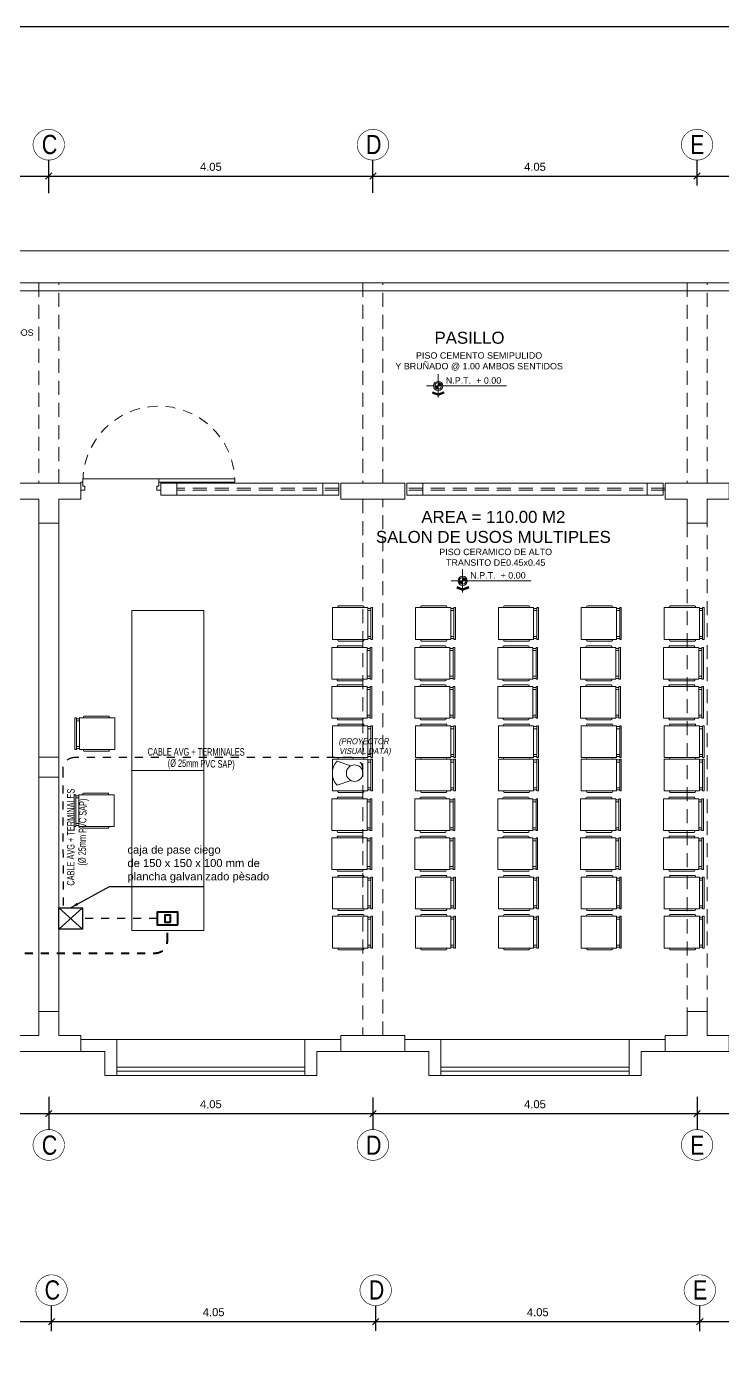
# Model space of a CAD drawing. Header units: millimetres. Extents: x 3354 to 3637, y 1117 to 1358.
# Drawn here: x 3441.7 to 3450.39, y 1264.26 to 1280.84 of the extents above; entities that cross this region are included whole.
import ezdxf

# ---------------------------------------------------------------- set-up
doc = ezdxf.new("R2010")
doc.units = ezdxf.units.MM
for name, pattern in [('ACAD_ISO04W100', [30, 24, -3, 0, -3]), ('ACAD_ISO15W100', [39, 12, -3, 12, -3, 0, -3, 0, -3, 0, -3]), ('DASHED2', [0.375, 0.25, -0.125]), ('DIVIDEX2', [63.5, 25.4, -12.7, 0, -12.7, 0, -12.7]), ('TRAZO_Y_PUNTO2', [0.5, 0.25, -0.125, 0, -0.125]), ('TRAZOS2', [0.225, 0.15, -0.075])]:
    doc.linetypes.add(name, pattern=pattern)
for name, color, linetype, lineweight in [('ACCESORIOS', 4, 'Continuous', 18), ('CASCO', 252, 'Continuous', 9), ('CONDUCTOR', 162, 'Continuous', 40), ('MURO', 7, 'Continuous', 20), ('RED RED TV CABLE', 241, 'ACAD_ISO15W100', 40), ('RED SEGURIDAD', 153, 'ACAD_ISO04W100', 40), ('TEXTO-CH', 2, 'Continuous', 18)]:
    doc.layers.add(name, color=color, linetype=linetype, lineweight=lineweight)
doc.layers.add('Efec-muebles', color=7, linetype='Continuous', lineweight=13, true_color=0x85826f)
doc.styles.add('1', font='arial.ttf')
doc.styles.add('BYE', font='ARIALN.TTF', dxfattribs={"oblique": 10, "height": 2})
doc.styles.add('MARIA', font='arial.ttf', dxfattribs={"height": 0.12})
doc.styles.add('ROMAN', font='arial.ttf', dxfattribs={"width": 1.2})
doc.styles.get("Standard").update_dxf_attribs({"font": 'arial.ttf'})
doc.styles.add('style1', font='arial.ttf')
doc.styles.add('style2', font='arial.ttf')
doc.dimstyles.new('DETEX50', dxfattribs={"dimtxt": 0.065, "dimasz": 0.05, "dimexe": 0.2, "dimexo": 0.2, "dimgap": 0.03, "dimtad": 1, "dimzin": 4, "dimdsep": 46, "dimtxsty": 'ROMAN', "dimblk1": 'DOT', "dimblk2": 'DOT', "dimsah": 1, "dimcen": 0, "dimse1": 1, "dimse2": 1, "dimclrd": 256, "dimclre": 256, "dimclrt": 256, "dimadec": 0, "dimazin": 0, "dimtfac": 1, "dimtmove": 1, "dimatfit": 3, "dimfxl": 1, "dimtvp": 1, "dimtolj": 1, "dimtzin": 0, "dimarcsym": 0})
doc.dimstyles.new('Esc  1  50', dxfattribs={"dimtxt": 0.1, "dimasz": 0.08, "dimexe": 0.2, "dimexo": 0.15, "dimgap": 0.065, "dimtad": 1, "dimzin": 4, "dimdsep": 46, "dimtxsty": 'Standard', "dimblk": 'OBLIQUE', "dimcen": 0.12, "dimdle": 0.15, "dimadec": 0, "dimazin": 0, "dimtfac": 1, "dimtix": 1, "dimtmove": 0, "dimatfit": 3, "dimldrblk": 'OBLIQUE', "dimfxl": 1, "dimarcsym": 0})

# ---------------------------------------------------------------- blocks, each defined once
blk = doc.blocks.new('_Oblique')
at = {"color": 0, "linetype": 'ByBlock', "lineweight": -2}
blk.add_line((-0.5, -0.5), (0.5, 0.5), dxfattribs=at)
blk = doc.blocks.new('*D226')
at = {"layer": 'CASCO', "color": 0, "lineweight": -2, "transparency": 16777216}
for p, q in [((3437.961, 1264.54), (3437.961, 1264.859)), ((3442.011, 1264.54), (3442.011, 1264.859)), ((3437.811, 1264.659), (3442.161, 1264.659))]:
    blk.add_line(p, q, dxfattribs=at)
at = {"layer": 'Defpoints', "color": 0, "transparency": 16777216}
for p in [(3442.011, 1264.659), (3437.961, 1264.39), (3442.011, 1264.39)]:
    blk.add_point(p, dxfattribs=at)
at = {"layer": 'CASCO', "color": 0, "lineweight": -2, "transparency": 16777216, "xscale": 0.08, "yscale": 0.08, "zscale": 0.08, "rotation": 180}
blk.add_blockref('_Oblique', (3437.961, 1264.659), dxfattribs=at)
at = {"layer": 'CASCO', "color": 0, "lineweight": -2, "transparency": 16777216, "xscale": 0.08, "yscale": 0.08, "zscale": 0.08}
blk.add_blockref('_Oblique', (3442.011, 1264.659), dxfattribs=at)
at = {"layer": 'CASCO', "color": 0, "transparency": 16777216, "insert": (3439.986, 1264.776), "char_height": 0.1, "attachment_point": 5}
blk.add_mtext('4.05', dxfattribs=at)
blk = doc.blocks.new('*D227')
at = {"layer": 'CASCO', "color": 0, "lineweight": -2, "transparency": 16777216}
for p, q in [((3442.011, 1264.54), (3442.011, 1264.859)), ((3446.061, 1264.545), (3446.061, 1264.859)), ((3441.861, 1264.659), (3446.211, 1264.659))]:
    blk.add_line(p, q, dxfattribs=at)
at = {"layer": 'Defpoints', "color": 0, "transparency": 16777216}
for p in [(3446.061, 1264.659), (3442.011, 1264.39), (3446.061, 1264.395)]:
    blk.add_point(p, dxfattribs=at)
at = {"layer": 'CASCO', "color": 0, "lineweight": -2, "transparency": 16777216, "xscale": 0.08, "yscale": 0.08, "zscale": 0.08, "rotation": 180}
blk.add_blockref('_Oblique', (3442.011, 1264.659), dxfattribs=at)
at = {"layer": 'CASCO', "color": 0, "lineweight": -2, "transparency": 16777216, "xscale": 0.08, "yscale": 0.08, "zscale": 0.08}
blk.add_blockref('_Oblique', (3446.061, 1264.659), dxfattribs=at)
at = {"layer": 'CASCO', "color": 0, "transparency": 16777216, "insert": (3444.036, 1264.776), "char_height": 0.1, "attachment_point": 5}
blk.add_mtext('4.05', dxfattribs=at)
blk = doc.blocks.new('*D228')
at = {"layer": 'CASCO', "color": 0, "lineweight": -2, "transparency": 16777216}
for p, q in [((3446.061, 1264.545), (3446.061, 1264.859)), ((3450.111, 1264.54), (3450.111, 1264.859)), ((3445.911, 1264.659), (3450.261, 1264.659))]:
    blk.add_line(p, q, dxfattribs=at)
at = {"layer": 'Defpoints', "color": 0, "transparency": 16777216}
for p in [(3450.111, 1264.659), (3446.061, 1264.395), (3450.111, 1264.39)]:
    blk.add_point(p, dxfattribs=at)
at = {"layer": 'CASCO', "color": 0, "lineweight": -2, "transparency": 16777216, "xscale": 0.08, "yscale": 0.08, "zscale": 0.08, "rotation": 180}
blk.add_blockref('_Oblique', (3446.061, 1264.659), dxfattribs=at)
at = {"layer": 'CASCO', "color": 0, "lineweight": -2, "transparency": 16777216, "xscale": 0.08, "yscale": 0.08, "zscale": 0.08}
blk.add_blockref('_Oblique', (3450.111, 1264.659), dxfattribs=at)
at = {"layer": 'CASCO', "color": 0, "transparency": 16777216, "insert": (3448.086, 1264.776), "char_height": 0.1, "attachment_point": 5}
blk.add_mtext('4.05', dxfattribs=at)
blk = doc.blocks.new('*D229')
at = {"layer": 'CASCO', "color": 0, "lineweight": -2, "transparency": 16777216}
for p, q in [((3450.111, 1264.54), (3450.111, 1264.859)), ((3454.161, 1264.54), (3454.161, 1264.859)), ((3449.961, 1264.659), (3454.311, 1264.659))]:
    blk.add_line(p, q, dxfattribs=at)
at = {"layer": 'Defpoints', "color": 0, "transparency": 16777216}
for p in [(3454.161, 1264.659), (3450.111, 1264.39), (3454.161, 1264.39)]:
    blk.add_point(p, dxfattribs=at)
at = {"layer": 'CASCO', "color": 0, "lineweight": -2, "transparency": 16777216, "xscale": 0.08, "yscale": 0.08, "zscale": 0.08, "rotation": 180}
blk.add_blockref('_Oblique', (3450.111, 1264.659), dxfattribs=at)
at = {"layer": 'CASCO', "color": 0, "lineweight": -2, "transparency": 16777216, "xscale": 0.08, "yscale": 0.08, "zscale": 0.08}
blk.add_blockref('_Oblique', (3454.161, 1264.659), dxfattribs=at)
at = {"layer": 'CASCO', "color": 0, "transparency": 16777216, "insert": (3452.136, 1264.776), "char_height": 0.1, "attachment_point": 5}
blk.add_mtext('4.05', dxfattribs=at)
blk = doc.blocks.new('*D232')
at = {"layer": 'CASCO', "color": 0, "lineweight": -2, "transparency": 16777216}
for p, q in [((3437.926, 1267.465), (3437.926, 1267.058)), ((3441.976, 1267.465), (3441.976, 1267.058)), ((3437.776, 1267.258), (3442.126, 1267.258))]:
    blk.add_line(p, q, dxfattribs=at)
at = {"layer": 'Defpoints', "color": 0, "transparency": 16777216}
for p in [(3437.926, 1267.615), (3441.976, 1267.615), (3441.976, 1267.258)]:
    blk.add_point(p, dxfattribs=at)
at = {"layer": 'CASCO', "color": 0, "lineweight": -2, "transparency": 16777216, "xscale": 0.08, "yscale": 0.08, "zscale": 0.08, "rotation": 180}
blk.add_blockref('_Oblique', (3437.926, 1267.258), dxfattribs=at)
at = {"layer": 'CASCO', "color": 0, "lineweight": -2, "transparency": 16777216, "xscale": 0.08, "yscale": 0.08, "zscale": 0.08}
blk.add_blockref('_Oblique', (3441.976, 1267.258), dxfattribs=at)
at = {"layer": 'CASCO', "color": 0, "transparency": 16777216, "insert": (3439.951, 1267.374), "char_height": 0.1, "attachment_point": 5}
blk.add_mtext('4.05', dxfattribs=at)
blk = doc.blocks.new('*D233')
at = {"layer": 'CASCO', "color": 0, "lineweight": -2, "transparency": 16777216}
for p, q in [((3441.976, 1267.465), (3441.976, 1267.058)), ((3446.026, 1267.46), (3446.026, 1267.058)), ((3441.826, 1267.258), (3446.176, 1267.258))]:
    blk.add_line(p, q, dxfattribs=at)
at = {"layer": 'Defpoints', "color": 0, "transparency": 16777216}
for p in [(3441.976, 1267.615), (3446.026, 1267.61), (3446.026, 1267.258)]:
    blk.add_point(p, dxfattribs=at)
at = {"layer": 'CASCO', "color": 0, "lineweight": -2, "transparency": 16777216, "xscale": 0.08, "yscale": 0.08, "zscale": 0.08, "rotation": 180}
blk.add_blockref('_Oblique', (3441.976, 1267.258), dxfattribs=at)
at = {"layer": 'CASCO', "color": 0, "lineweight": -2, "transparency": 16777216, "xscale": 0.08, "yscale": 0.08, "zscale": 0.08}
blk.add_blockref('_Oblique', (3446.026, 1267.258), dxfattribs=at)
at = {"layer": 'CASCO', "color": 0, "transparency": 16777216, "insert": (3444.001, 1267.374), "char_height": 0.1, "attachment_point": 5}
blk.add_mtext('4.05', dxfattribs=at)
blk = doc.blocks.new('*D234')
at = {"layer": 'CASCO', "color": 0, "lineweight": -2, "transparency": 16777216}
for p, q in [((3446.026, 1267.46), (3446.026, 1267.058)), ((3450.076, 1267.465), (3450.076, 1267.058)), ((3445.876, 1267.258), (3450.226, 1267.258))]:
    blk.add_line(p, q, dxfattribs=at)
at = {"layer": 'Defpoints', "color": 0, "transparency": 16777216}
for p in [(3446.026, 1267.61), (3450.076, 1267.615), (3450.076, 1267.258)]:
    blk.add_point(p, dxfattribs=at)
at = {"layer": 'CASCO', "color": 0, "lineweight": -2, "transparency": 16777216, "xscale": 0.08, "yscale": 0.08, "zscale": 0.08, "rotation": 180}
blk.add_blockref('_Oblique', (3446.026, 1267.258), dxfattribs=at)
at = {"layer": 'CASCO', "color": 0, "lineweight": -2, "transparency": 16777216, "xscale": 0.08, "yscale": 0.08, "zscale": 0.08}
blk.add_blockref('_Oblique', (3450.076, 1267.258), dxfattribs=at)
at = {"layer": 'CASCO', "color": 0, "transparency": 16777216, "insert": (3448.051, 1267.374), "char_height": 0.1, "attachment_point": 5}
blk.add_mtext('4.05', dxfattribs=at)
blk = doc.blocks.new('*D235')
at = {"layer": 'CASCO', "color": 0, "lineweight": -2, "transparency": 16777216}
for p, q in [((3450.076, 1267.465), (3450.076, 1267.058)), ((3454.126, 1267.465), (3454.126, 1267.058)), ((3449.926, 1267.258), (3454.276, 1267.258))]:
    blk.add_line(p, q, dxfattribs=at)
at = {"layer": 'Defpoints', "color": 0, "transparency": 16777216}
for p in [(3450.076, 1267.615), (3454.126, 1267.615), (3454.126, 1267.258)]:
    blk.add_point(p, dxfattribs=at)
at = {"layer": 'CASCO', "color": 0, "lineweight": -2, "transparency": 16777216, "xscale": 0.08, "yscale": 0.08, "zscale": 0.08, "rotation": 180}
blk.add_blockref('_Oblique', (3450.076, 1267.258), dxfattribs=at)
at = {"layer": 'CASCO', "color": 0, "lineweight": -2, "transparency": 16777216, "xscale": 0.08, "yscale": 0.08, "zscale": 0.08}
blk.add_blockref('_Oblique', (3454.126, 1267.258), dxfattribs=at)
at = {"layer": 'CASCO', "color": 0, "transparency": 16777216, "insert": (3452.101, 1267.374), "char_height": 0.1, "attachment_point": 5}
blk.add_mtext('4.05', dxfattribs=at)
blk = doc.blocks.new('*D244')
at = {"layer": 'CASCO', "color": 0, "lineweight": -2, "transparency": 16777216}
for p, q in [((3437.926, 1278.756), (3437.926, 1279.168)), ((3441.976, 1278.756), (3441.976, 1279.168)), ((3437.776, 1278.968), (3442.126, 1278.968))]:
    blk.add_line(p, q, dxfattribs=at)
at = {"layer": 'Defpoints', "color": 0, "transparency": 16777216}
for p in [(3441.976, 1278.968), (3437.926, 1278.606), (3441.976, 1278.606)]:
    blk.add_point(p, dxfattribs=at)
at = {"layer": 'CASCO', "color": 0, "lineweight": -2, "transparency": 16777216, "xscale": 0.08, "yscale": 0.08, "zscale": 0.08, "rotation": 180}
blk.add_blockref('_Oblique', (3437.926, 1278.968), dxfattribs=at)
at = {"layer": 'CASCO', "color": 0, "lineweight": -2, "transparency": 16777216, "xscale": 0.08, "yscale": 0.08, "zscale": 0.08}
blk.add_blockref('_Oblique', (3441.976, 1278.968), dxfattribs=at)
at = {"layer": 'CASCO', "color": 0, "transparency": 16777216, "insert": (3439.951, 1279.084), "char_height": 0.1, "attachment_point": 5}
blk.add_mtext('4.05', dxfattribs=at)
blk = doc.blocks.new('*D245')
at = {"layer": 'CASCO', "color": 0, "lineweight": -2, "transparency": 16777216}
for p, q in [((3441.976, 1278.756), (3441.976, 1279.168)), ((3446.026, 1278.761), (3446.026, 1279.168)), ((3441.826, 1278.968), (3446.176, 1278.968))]:
    blk.add_line(p, q, dxfattribs=at)
at = {"layer": 'Defpoints', "color": 0, "transparency": 16777216}
for p in [(3446.026, 1278.968), (3441.976, 1278.606), (3446.026, 1278.611)]:
    blk.add_point(p, dxfattribs=at)
at = {"layer": 'CASCO', "color": 0, "lineweight": -2, "transparency": 16777216, "xscale": 0.08, "yscale": 0.08, "zscale": 0.08, "rotation": 180}
blk.add_blockref('_Oblique', (3441.976, 1278.968), dxfattribs=at)
at = {"layer": 'CASCO', "color": 0, "lineweight": -2, "transparency": 16777216, "xscale": 0.08, "yscale": 0.08, "zscale": 0.08}
blk.add_blockref('_Oblique', (3446.026, 1278.968), dxfattribs=at)
at = {"layer": 'CASCO', "color": 0, "transparency": 16777216, "insert": (3444.001, 1279.084), "char_height": 0.1, "attachment_point": 5}
blk.add_mtext('4.05', dxfattribs=at)
blk = doc.blocks.new('THT')
for p, q in [((-1.074, 0.413), (-1.014, 0.413)), ((-1.074, 0.293), (-1.074, 0.413)), ((-1.014, 0.413), (-1.014, 0.353)), ((0.126, 0.413), (0.066, 0.413)), ((0.066, 0.413), (0.066, 0.353)), ((0.126, 0.293), (0.126, 0.413)), ((-1.044, 0.293), (-1.074, 0.293)), ((-1.044, 0.353), (-1.044, 0.293)), ((-1.014, 0.353), (-1.044, 0.353)), ((0.096, 0.245), (-1.044, 0.245)), ((0.066, 0.353), (0.096, 0.353)), ((0.096, 0.353), (0.096, 0.293)), ((0.096, 0.293), (0.126, 0.293)), ((0.096, 0.293), (0.096, 0.245)), ((1.236, 0.293), (0.096, 0.293)), ((0.096, 0.245), (1.236, 0.245)), ((1.236, 0.245), (1.236, 0.293))]:
    blk.add_line(p, q)
at = {"linetype": 'TRAZOS2'}
blk.add_arc((0.096, 0.293), 1.14, 180, 357.5868, dxfattribs=at)
blk = doc.blocks.new('dtyrdyt')
at = {"layer": 'CASCO'}
blk.add_hatch(color=256, dxfattribs=at).paths.add_polyline_path([(850.126, 424.839), (850.057, 424.867), (850.049, 424.849), (850.126, 424.818), (850.202, 424.849), (850.194, 424.867)])
h = blk.add_hatch(color=256, dxfattribs=at)
h.paths.add_polyline_path([(850.126, 424.939), (850.167, 424.939, 0.414214), (850.126, 424.98)])
h.paths.add_polyline_path([(850.126, 424.898), (850.126, 424.939), (850.084, 424.939, 0.414214)])
for p, q in [((850.126, 424.939), (850.126, 425.084)), ((849.981, 424.939), (850.981, 424.939)), ((850.126, 424.818), (850.049, 424.849)), ((850.126, 424.839), (850.057, 424.867)), ((850.126, 424.939), (850.126, 424.795)), ((850.126, 424.839), (850.194, 424.867)), ((850.126, 424.818), (850.202, 424.849)), ((850.202, 424.849), (850.194, 424.867))]:
    blk.add_line(p, q, dxfattribs=at)
for radius in [0.0578, 0.0413]:
    blk.add_circle((850.126, 424.939), radius, dxfattribs=at)
blk = doc.blocks.new('dssa')
at = {"layer": 'Efec-muebles'}
for p, q in [((0, 0.024), (0.036, 0.024)), ((0, 0), (0.036, 0)), ((0, -0.292), (0.036, -0.292)), ((0, -0.316), (0.036, -0.316))]:
    blk.add_line(p, q, dxfattribs=at)
for points in [[(0, -0.326), (-0.4, -0.326), (-0.4, 0.034), (0, 0.034), (0, -0.326)], [(-0.053, 0.053), (-0.331, 0.053)], [(-0.331, 0.034), (-0.053, 0.034)], [(-0.331, -0.326), (-0.053, -0.326)], [(-0.053, -0.345), (-0.331, -0.345)]]:
    blk.add_lwpolyline(points, dxfattribs=at)
blk.add_lwpolyline([(0.054, 0.034), (0.036, 0.034), (0.036, -0.326), (0.054, -0.326)], close=True, dxfattribs=at)
for centre, start, end in [((-0.331, 0.043), 90, 270), ((-0.053, 0.043), 270, 90), ((-0.331, -0.336), 90, 270), ((-0.053, -0.336), 270, 90)]:
    blk.add_arc(centre, 0.00947, start, end, dxfattribs=at)
blk = doc.blocks.new('_Dot')
at = {"color": 0, "linetype": 'ByBlock', "lineweight": -2}
blk.add_line((-0.5, 0), (-1, 0), dxfattribs=at)
at = {"color": 0, "linetype": 'ByBlock', "const_width": 0.5}
blk.add_lwpolyline([(-0.25, 0, 1), (0.25, 0, 1)], format="xyb", close=True, dxfattribs=at)
blk = doc.blocks.new('*D363')
at = {"layer": 'CASCO', "color": 0, "lineweight": -2, "transparency": 16777216}
for p, q in [((3446.026, 1278.853), (3446.026, 1279.168)), ((3450.076, 1278.849), (3450.076, 1279.168)), ((3445.876, 1278.968), (3450.226, 1278.968))]:
    blk.add_line(p, q, dxfattribs=at)
at = {"layer": 'Defpoints', "color": 0, "transparency": 16777216}
for p in [(3450.076, 1278.968), (3446.026, 1278.703), (3450.076, 1278.699)]:
    blk.add_point(p, dxfattribs=at)
at = {"layer": 'CASCO', "color": 0, "lineweight": -2, "transparency": 16777216, "xscale": 0.08, "yscale": 0.08, "zscale": 0.08, "rotation": 180}
blk.add_blockref('_Oblique', (3446.026, 1278.968), dxfattribs=at)
at = {"layer": 'CASCO', "color": 0, "lineweight": -2, "transparency": 16777216, "xscale": 0.08, "yscale": 0.08, "zscale": 0.08}
blk.add_blockref('_Oblique', (3450.076, 1278.968), dxfattribs=at)
at = {"layer": 'CASCO', "color": 0, "transparency": 16777216, "insert": (3448.051, 1279.084), "char_height": 0.1, "attachment_point": 5}
blk.add_mtext('4.05', dxfattribs=at)
blk = doc.blocks.new('*D364')
at = {"layer": 'CASCO', "color": 0, "lineweight": -2, "transparency": 16777216}
for p, q in [((3450.076, 1278.849), (3450.076, 1279.168)), ((3454.126, 1278.849), (3454.126, 1279.168)), ((3449.926, 1278.968), (3454.276, 1278.968))]:
    blk.add_line(p, q, dxfattribs=at)
at = {"layer": 'Defpoints', "color": 0, "transparency": 16777216}
for p in [(3454.126, 1278.968), (3450.076, 1278.699), (3454.126, 1278.699)]:
    blk.add_point(p, dxfattribs=at)
at = {"layer": 'CASCO', "color": 0, "lineweight": -2, "transparency": 16777216, "xscale": 0.08, "yscale": 0.08, "zscale": 0.08, "rotation": 180}
blk.add_blockref('_Oblique', (3450.076, 1278.968), dxfattribs=at)
at = {"layer": 'CASCO', "color": 0, "lineweight": -2, "transparency": 16777216, "xscale": 0.08, "yscale": 0.08, "zscale": 0.08}
blk.add_blockref('_Oblique', (3454.126, 1278.968), dxfattribs=at)
at = {"layer": 'CASCO', "color": 0, "transparency": 16777216, "insert": (3452.101, 1279.084), "char_height": 0.1, "attachment_point": 5}
blk.add_mtext('4.05', dxfattribs=at)

msp = doc.modelspace()

# ---------------------------------------------------------------- linework, layer by layer
at = {"ltscale": 2}
for p, q in [((3442.397, 1269.56), (3442.101, 1269.828)), ((3442.397, 1269.828), (3442.101, 1269.56))]:
    msp.add_line(p, q, dxfattribs=at)
for points in [[(3416.769, 1280.836), (3462.641, 1280.836), (3462.641, 1247.877), (3416.769, 1247.877)], [(3442.397, 1269.56), (3442.101, 1269.56), (3442.101, 1269.828), (3442.397, 1269.828)]]:
    msp.add_lwpolyline(points, close=True, dxfattribs=at)
at = {"layer": 'ACCESORIOS', "color": 1, "linetype": 'Continuous', "lineweight": 20, "ltscale": 0.1}
for p, q in [((3445.751, 1271.603), (3445.578, 1271.661)), ((3445.751, 1271.418), (3445.578, 1271.359))]:
    msp.add_line(p, q, dxfattribs=at)
msp.add_circle((3445.797, 1271.51), 0.103, dxfattribs=at)
msp.add_arc((3445.743, 1271.51), 0.224, 137.5277, 222.4723, dxfattribs=at)
at = {"layer": 'CASCO'}
for p, q in [((3441.851, 1274.634), (3441.851, 1273.934)), ((3441.851, 1271.709), (3442.101, 1271.709)), ((3441.851, 1271.459), (3442.101, 1271.459))]:
    msp.add_line(p, q, dxfattribs=at)
at = {"layer": 'CASCO', "lineweight": 0}
for p, q in [((3445.176, 1268.184), (3442.826, 1268.184)), ((3449.226, 1268.184), (3446.876, 1268.184))]:
    msp.add_line(p, q, dxfattribs=at)
at = {"layer": 'CASCO', "ltscale": 2}
for p, q in [((3445.176, 1267.734), (3442.826, 1267.734)), ((3449.226, 1267.734), (3446.876, 1267.734))]:
    msp.add_line(p, q, dxfattribs=at)
at = {"layer": 'CASCO', "ltscale": 2, "const_width": 0.0076}
for points in [[(3442.173, 1279.365, 0.951688), (3441.779, 1279.365, 1)], [(3446.223, 1279.365, 0.951688), (3445.829, 1279.365, 1)], [(3450.273, 1279.365, 0.951688), (3449.879, 1279.365, 1)], [(3442.173, 1266.861, -0.951688), (3441.779, 1266.861, -1)], [(3446.223, 1266.861, -0.951688), (3445.829, 1266.861, -1)], [(3450.273, 1266.861, -0.951688), (3449.879, 1266.861, -1)], [(3442.208, 1265.056, 0.951688), (3441.814, 1265.056, 1)], [(3446.258, 1265.056, 0.951688), (3445.864, 1265.056, 1)], [(3450.308, 1265.056, 0.951688), (3449.914, 1265.056, 1)]]:
    msp.add_lwpolyline(points, format="xyb", close=True, dxfattribs=at)
at = {"layer": 'CASCO', "lineweight": 0, "ltscale": 0.5}
msp.add_lwpolyline([(3433.751, 1277.636), (3433.751, 1278.034), (3458.301, 1278.034), (3458.301, 1277.636)], dxfattribs=at)
at = {"layer": 'CASCO', "lineweight": 5}
for points in [[(3433.751, 1275.284), (3433.751, 1277.636), (3458.301, 1277.636), (3458.301, 1275.284)], [(3433.851, 1275.134), (3433.851, 1277.536), (3458.201, 1277.536), (3458.201, 1275.134)]]:
    msp.add_lwpolyline(points, dxfattribs=at)
at = {"layer": 'CASCO', "linetype": 'DASHED2', "ltscale": 0.7}
for points in [[(3441.851, 1275.134), (3442.101, 1275.134), (3442.101, 1277.636), (3441.851, 1277.636)], [(3445.901, 1275.134), (3446.151, 1275.134), (3446.151, 1277.636), (3445.901, 1277.636)], [(3449.951, 1275.134), (3450.201, 1275.134), (3450.201, 1277.636), (3449.951, 1277.636)], [(3445.901, 1268.234), (3446.151, 1268.234), (3446.151, 1274.934), (3445.901, 1274.934)], [(3449.951, 1268.534), (3450.201, 1268.534), (3450.201, 1274.634), (3449.951, 1274.634)]]:
    msp.add_lwpolyline(points, close=True, dxfattribs=at)
at = {"layer": 'CASCO'}
for points in [[(3441.576, 1274.934), (3441.851, 1274.934), (3441.851, 1274.634), (3442.101, 1274.634), (3442.101, 1274.934), (3442.376, 1274.934), (3442.376, 1275.134), (3442.101, 1275.134), (3441.851, 1275.134), (3441.576, 1275.134)], [(3443.376, 1275.134), (3443.576, 1275.134), (3443.576, 1274.984), (3443.376, 1274.984)], [(3445.401, 1275.134), (3445.601, 1275.134), (3445.601, 1274.984), (3445.401, 1274.984)], [(3446.651, 1275.134), (3446.451, 1275.134), (3446.451, 1274.984), (3446.651, 1274.984)], [(3449.451, 1275.134), (3449.651, 1275.134), (3449.651, 1274.984), (3449.451, 1274.984)], [(3449.676, 1274.934), (3449.951, 1274.934), (3449.951, 1274.634), (3450.201, 1274.634), (3450.201, 1274.934), (3450.476, 1274.934), (3450.476, 1275.134), (3450.201, 1275.134), (3449.951, 1275.134), (3449.676, 1275.134)], [(3441.851, 1271.459), (3441.851, 1271.709), (3442.101, 1271.709), (3442.101, 1271.459)], [(3442.101, 1271.459), (3442.101, 1271.709), (3441.851, 1271.709), (3441.851, 1271.459)], [(3441.576, 1268.234), (3441.851, 1268.234), (3441.851, 1268.534), (3442.101, 1268.534), (3442.101, 1268.234), (3442.376, 1268.234), (3442.376, 1268.034), (3442.376, 1268.034), (3441.576, 1268.034), (3441.576, 1268.034)], [(3449.676, 1268.234), (3449.951, 1268.234), (3449.951, 1268.534), (3450.201, 1268.534), (3450.201, 1268.234), (3450.476, 1268.234), (3450.476, 1268.034), (3450.476, 1268.034), (3449.676, 1268.034), (3449.676, 1268.034)]]:
    msp.add_lwpolyline(points, close=True, dxfattribs=at)
at = {"layer": 'CASCO', "lineweight": 0, "ltscale": 0.5}
for points in [[(3443.576, 1275.134), (3445.401, 1275.134), (3445.401, 1274.984), (3443.576, 1274.984)], [(3446.651, 1275.134), (3449.451, 1275.134), (3449.451, 1274.984), (3446.651, 1274.984)]]:
    msp.add_lwpolyline(points, close=True, dxfattribs=at)
at = {"layer": 'CASCO', "linetype": 'DASHED2', "ltscale": 0.7}
for points in [[(3445.601, 1275.068), (3443.576, 1275.068)], [(3445.601, 1275.045), (3443.576, 1275.045)], [(3449.676, 1275.068), (3446.426, 1275.068)], [(3449.676, 1275.045), (3446.426, 1275.045)]]:
    msp.add_lwpolyline(points, dxfattribs=at)
at = {"layer": 'CASCO'}
for points in [[(3445.626, 1275.134), (3445.626, 1274.934), (3446.426, 1274.934), (3446.426, 1275.134), (3445.626, 1275.134)], [(3445.626, 1268.234), (3445.626, 1268.034), (3446.426, 1268.034), (3446.426, 1268.234), (3445.626, 1268.234)], [(3442.826, 1267.787), (3445.176, 1267.787), (3445.176, 1267.837), (3442.826, 1267.837), (3442.826, 1267.787)], [(3446.876, 1267.787), (3449.226, 1267.787), (3449.226, 1267.837), (3446.876, 1267.837), (3446.876, 1267.787)]]:
    msp.add_lwpolyline(points, dxfattribs=at)
at = {"layer": 'CASCO', "ltscale": 2}
for points in [[(3442.101, 1271.709), (3441.851, 1271.709), (3441.851, 1274.634), (3442.101, 1274.634)], [(3442.101, 1268.534), (3441.851, 1268.534), (3441.851, 1271.459), (3442.101, 1271.459)], [(3442.826, 1267.734), (3442.676, 1267.734), (3442.676, 1268.034), (3442.376, 1268.034), (3442.376, 1268.184), (3442.826, 1268.184)], [(3446.876, 1267.734), (3446.726, 1267.734), (3446.726, 1268.034), (3446.426, 1268.034), (3446.426, 1268.184), (3446.876, 1268.184)], [(3449.226, 1267.734), (3449.376, 1267.734), (3449.376, 1268.034), (3449.676, 1268.034), (3449.676, 1268.184), (3449.226, 1268.184)]]:
    msp.add_lwpolyline(points, close=True, dxfattribs=at)
msp.add_lwpolyline([(3445.326, 1268.184), (3445.626, 1268.184), (3445.626, 1268.034), (3445.326, 1268.034), (3445.326, 1267.734), (3445.176, 1267.734), (3445.176, 1268.184), (3445.176, 1268.184), (3445.326, 1268.184), (3445.326, 1268.184)], dxfattribs=at)
at = {"layer": 'CONDUCTOR'}
for points in [[(3443.587, 1269.617), (3443.587, 1269.772), (3443.33, 1269.772), (3443.33, 1269.617)], [(3443.495, 1269.649), (3443.495, 1269.737), (3443.425, 1269.737), (3443.425, 1269.649)]]:
    msp.add_lwpolyline(points, close=True, dxfattribs=at)
at = {"layer": 'Efec-muebles', "lineweight": 15}
for points in [[(3443.014, 1273.543), (3443.014, 1271.543), (3443.914, 1271.543), (3443.914, 1273.543), (3443.014, 1273.543)], [(3443.014, 1271.543), (3443.014, 1269.543), (3443.914, 1269.543), (3443.914, 1271.543), (3443.014, 1271.543)]]:
    msp.add_lwpolyline(points, dxfattribs=at)
at = {"layer": 'RED RED TV CABLE', "linetype": 'TRAZO_Y_PUNTO2', "lineweight": 30, "ltscale": 0.3}
msp.add_lwpolyline([(3445.901, 1271.51), (3445.901, 1271.555, 0.414214), (3445.751, 1271.705), (3442.3, 1271.705, 0.414214), (3442.15, 1271.555), (3442.156, 1269.828)], format="xyb", dxfattribs=at)
msp.add_lwpolyline([(3443.33, 1269.694), (3442.397, 1269.694)], dxfattribs=at)
at = {"layer": 'RED SEGURIDAD', "linetype": 'DIVIDEX2', "ltscale": 0.004}
msp.add_lwpolyline([(3435.258, 1269.263), (3443.308, 1269.263, 0.414214), (3443.458, 1269.413), (3443.458, 1269.617)], format="xyb", dxfattribs=at)

# ---------------------------------------------------------------- block references
at = {"layer": 'CASCO'}
for p in [(2596.716, 851.408), (2597.021, 848.973)]:
    msp.add_blockref('dtyrdyt', p, dxfattribs=at)
at = {"layer": 'CASCO', "xscale": -0.8333541671872685, "yscale": 0.8333541671872685, "zscale": 0.8333541671872685, "rotation": 180}
msp.add_blockref('THT', (3443.271, 1275.389), dxfattribs=at)
at = {"layer": 'Efec-muebles', "lineweight": 15, "xscale": -1.1, "yscale": 1.1, "zscale": 1.1, "rotation": 180}
for p in [(3445.962, 1273.219), (3446.998, 1273.219), (3448.034, 1273.219), (3449.07, 1273.219), (3450.106, 1273.219), (3445.953, 1272.72), (3446.989, 1272.72), (3448.025, 1272.72), (3449.061, 1272.72), (3450.097, 1272.72), (3445.953, 1272.234), (3446.989, 1272.234), (3448.025, 1272.234), (3449.061, 1272.234), (3450.097, 1272.234), (3445.962, 1271.744), (3446.998, 1271.744), (3448.034, 1271.744), (3449.07, 1271.744), (3450.106, 1271.744), (3445.962, 1271.327), (3446.998, 1271.327), (3448.034, 1271.327), (3449.07, 1271.327), (3450.106, 1271.327), (3445.953, 1270.829), (3446.989, 1270.829), (3448.025, 1270.829), (3449.061, 1270.829), (3450.097, 1270.829), (3445.953, 1270.342), (3446.989, 1270.342), (3448.025, 1270.342), (3449.061, 1270.342), (3450.097, 1270.342), (3445.962, 1269.852), (3446.998, 1269.852), (3448.034, 1269.852), (3449.07, 1269.852), (3450.106, 1269.852), (3445.962, 1269.363), (3446.998, 1269.363), (3448.034, 1269.363), (3449.07, 1269.363), (3450.106, 1269.363)]:
    msp.add_blockref('dssa', p, dxfattribs=at)
at = {"layer": 'Efec-muebles', "lineweight": 15, "xscale": -1.1, "yscale": 1.1, "zscale": 1.1}
for p in [(3442.361, 1272.164), (3442.352, 1271.202)]:
    msp.add_blockref('dssa', p, dxfattribs=at)

# ---------------------------------------------------------------- texts
at = {"style": 'BYE', "oblique": 10}
for s, height, p in [('(PROYECTOR', 0.0752, (3445.597, 1271.871)), ('VISUAL DATA)', 0.07519, (3445.605, 1271.749))]:
    msp.add_text(s, height=height, dxfattribs=at).set_placement(p)
at = {"width": 0.7}
for s, rotation, p in [('CABLE AVG + TERMINALES', 359.9263, (3443.212, 1271.73, 12157.236)), ('(Ø 25mm PVC SAP)', 358.9683, (3443.462, 1271.59, 12157.236)), ('CABLE AVG + TERMINALES', 89.9263, (3442.297, 1270.105, 12157.236)), ('(Ø 25mm PVC SAP)', 88.9683, (3442.436, 1270.355, 12157.236))]:
    msp.add_text(s, height=0.09386, rotation=rotation, dxfattribs=at).set_placement(p)
at = {"layer": 'CASCO', "style": 'style1', "width": 0.8}
for s, p in [('C', (3441.889, 1279.243)), ('D', (3445.939, 1279.243)), ('E', (3449.989, 1279.243)), ('C', (3441.889, 1266.743)), ('D', (3445.939, 1266.743)), ('E', (3449.989, 1266.743)), ('C', (3441.924, 1264.934)), ('D', (3445.974, 1264.934)), ('E', (3450.024, 1264.934))]:
    msp.add_text(s, height=0.24, dxfattribs=at).set_placement(p)
at = {"layer": 'CASCO', "style": '1'}
for p in [(3446.937, 1276.375), (3447.242, 1273.941)]:
    msp.add_text('N.P.T.  + 0.00', height=0.08, dxfattribs=at).set_placement(p)
at = {"layer": 'CASCO', "lineweight": 5, "char_height": 0.07998, "width": 2.09636, "attachment_point": 8, "style": '1'}
for insert in [(3440.74, 1276.957), (3447.353, 1276.538)]:
    msp.add_mtext('PISO CEMENTO SEMIPULIDO \\PY BRUÑADO @ 1.00 AMBOS SENTIDOS', dxfattribs=dict(at, insert=insert))
at = {"layer": 'CASCO', "char_height": 0.15, "attachment_point": 5, "style": 'style2'}
for s, insert in [('\\A1;PASILLO', (3447.233, 1276.948)), ('\\A1;AREA = 110.00 M2\\PSALON DE USOS MULTIPLES', (3447.531, 1274.585))]:
    msp.add_mtext(s, dxfattribs=dict(at, insert=insert))
at = {"layer": 'CASCO', "insert": (3447.56, 1274.099), "char_height": 0.07998, "width": 2.09636, "attachment_point": 8, "style": '1'}
msp.add_mtext('PISO CERAMICO DE ALTO\\PTRANSITO DE0.45x0.45', dxfattribs=at)
at = {"layer": 'MURO', "insert": (3442.959, 1270.604), "char_height": 0.1, "width": 3.70526, "attachment_point": 1, "style": 'MARIA'}
msp.add_mtext('caja de pase ciego\\Pde 150 x 150 x 100 mm de\\Pplancha galvanizado pèsado', dxfattribs=at)

# ---------------------------------------------------------------- dimensions: what is measured, and where the dimension line sits
at = {"layer": 'CASCO'}
for base, p1, p2, picture, middle in [((3441.976, 1278.968), (3437.926, 1278.606), (3441.976, 1278.606), '*D244', (3439.951, 1279.084)), ((3446.026, 1278.968), (3441.976, 1278.606), (3446.026, 1278.611), '*D245', (3444.001, 1279.084)), ((3450.076, 1278.968), (3446.026, 1278.703), (3450.076, 1278.699), '*D363', (3448.051, 1279.084)), ((3454.126, 1278.968), (3450.076, 1278.699), (3454.126, 1278.699), '*D364', (3452.101, 1279.084)), ((3441.976, 1267.258), (3437.926, 1267.615), (3441.976, 1267.615), '*D232', (3439.951, 1267.374)), ((3446.026, 1267.258), (3441.976, 1267.615), (3446.026, 1267.61), '*D233', (3444.001, 1267.374)), ((3450.076, 1267.258), (3446.026, 1267.61), (3450.076, 1267.615), '*D234', (3448.051, 1267.374)), ((3454.126, 1267.258), (3450.076, 1267.615), (3454.126, 1267.615), '*D235', (3452.101, 1267.374)), ((3442.011, 1264.659), (3437.961, 1264.39), (3442.011, 1264.39), '*D226', (3439.986, 1264.776)), ((3446.061, 1264.659), (3442.011, 1264.39), (3446.061, 1264.395), '*D227', (3444.036, 1264.776)), ((3450.111, 1264.659), (3446.061, 1264.395), (3450.111, 1264.39), '*D228', (3448.086, 1264.776)), ((3454.161, 1264.659), (3450.111, 1264.39), (3454.161, 1264.39), '*D229', (3452.136, 1264.776))]:
    dim = msp.add_linear_dim(base=base, p1=p1, p2=p2, dimstyle='Esc  1  50', dxfattribs=at)
    dim.commit()
    dim.dimension.update_dxf_attribs({"geometry": picture, "text_midpoint": middle})

# ---------------------------------------------------------------- leaders
at = {"layer": 'TEXTO-CH'}
msp.add_leader([(3442.249, 1269.828), (3442.734, 1270.096), (3443.914, 1270.096)], dimstyle='DETEX50', override={"dimasz": 0.1, "dimtad": 0}, dxfattribs=at)

doc.saveas('drawing.dxf')
